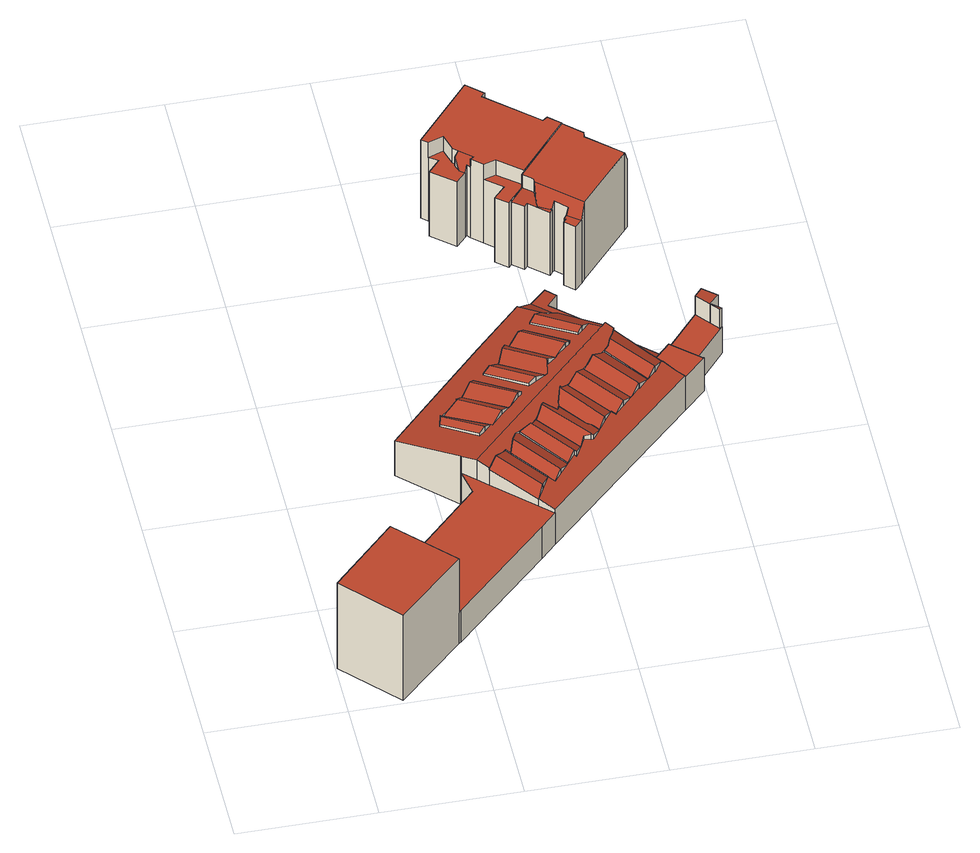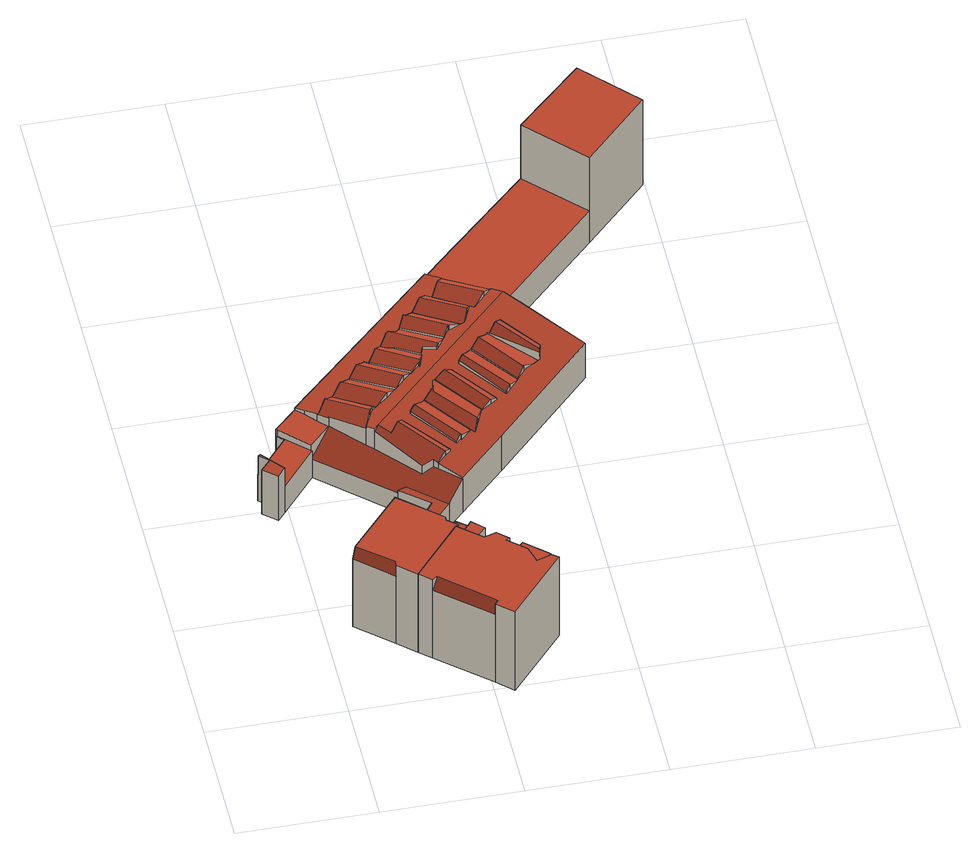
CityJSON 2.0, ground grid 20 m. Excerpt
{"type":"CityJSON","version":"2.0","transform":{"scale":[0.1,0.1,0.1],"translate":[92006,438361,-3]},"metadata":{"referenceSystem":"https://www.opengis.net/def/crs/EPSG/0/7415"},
"CityObjects":{
"building1":{"type":"Building","attributes":{"b3_bag_bag_overlap":0,"b3_dak_type":"slanted","b3_extrusie":"standard","b3_h_dak_50p":5.87,"b3_h_dak_70p":6.89,"b3_h_dak_max":13.91,"b3_h_dak_min":2.15,"b3_h_maaiveld":-2.14,"b3_h_nok":7.46,"b3_is_glas_dak":false,"b3_kas_warenhuis":false,"b3_mutatie_ahn3_ahn4":false,"b3_mutatie_ahn4_ahn5":false,"b3_n_nok":1,"b3_n_vlakken":49,"b3_rmse_lod12":3.12,"b3_rmse_lod13":1.81,"b3_rmse_lod22":0.258,"b3_t_run":790,"b3_val3dity_lod12":"[]","b3_val3dity_lod13":"[]","b3_val3dity_lod22":"[]","b3_volume_lod12":12393.03,"b3_volume_lod13":12933.12,"b3_volume_lod22":11451.48,"geconstateerd":false,"oorspronkelijkbouwjaar":1905,"status":"Pand in gebruik","b3_opp_grond":1377.98,"b3_opp_dak_plat":474.58,"b3_opp_dak_schuin":1046.94,"b3_opp_scheidingsmuur":627.17,"b3_opp_buitenmuur":1355.69,"b3_bouwlagen":4},"children":["building1-1"]},
"building1-1":{"type":"BuildingPart","parents":["building1"],"geometry":[{"type":"Solid","lod":"2.2","boundaries":[[[[0,1,2,3,4,5,6,7,8,9,10,11,12,13,14,15,16,17,18,19,20,21,22,23,24,25,26,27,28]],[[29,30,19,18,31]],[[32,23,22,33]],[[33,22,21,34,35]],[[31,18,17,36]],[[37,38,39,40]],[[41,6,5,42]],[[43,44,45,46]],[[47,48,49]],[[50,51,7,6,41]],[[52,4,3,44,43]],[[42,5,4,52]],[[53,54,55]],[[56,28,27,57]],[[58,24,23,32]],[[35,34,59,60]],[[34,21,20,61]],[[62,14,13,63]],[[64,11,10,65,66]],[[67,63,13,12,38,37]],[[38,12,11,64]],[[68,15,14,62]],[[61,20,19,30]],[[69,16,15,68]],[[70,69,30,29]],[[36,17,16,69,70]],[[71,72,73]],[[74,75,76,73]],[[77,78,79]],[[80,81,79]],[[82,83,81,80]],[[84,85,86]],[[87,88,89]],[[90,91,92]],[[91,90,93,78,77]],[[85,94,95,96]],[[44,3,2,97,98]],[[98,97,99,100]],[[101,0,28,56]],[[57,27,26,102]],[[103,104,105]],[[106,107,105]],[[108,109,110]],[[72,71,111,112]],[[60,59,113,107,106]],[[114,115,116]],[[117,118,119]],[[120,121,122,123]],[[123,122,124,125]],[[102,26,25,126]],[[127,128,129]],[[66,65,130,131]],[[132,133,134]],[[55,135,134]],[[136,137,138]],[[49,139,138]],[[140,126,25,24,58]],[[141,142,143,119]],[[144,145,141]],[[146,147,148]],[[149,150,151,152]],[[153,154,155,156]],[[152,151,154,153]],[[157,158,139,49]],[[159,100,99,122]],[[160,161,162]],[[83,82,162]],[[163,164,80]],[[118,117,147,146]],[[165,166,145,144]],[[167,168,169]],[[75,74,169]],[[109,108,170,171]],[[171,170,74]],[[172,173,174,175]],[[176,177,178]],[[179,180,178]],[[181,182,183]],[[182,181,184,185,186]],[[187,188,189]],[[119,143,189]],[[190,191,188,187]],[[97,2,1,192]],[[193,184,181]],[[194,195,177,176]],[[196,197,198,116]],[[199,200,201]],[[202,203,204]],[[205,206,204]],[[207,201,208]],[[191,190,208]],[[40,39,121,120,209]],[[175,174,128,127]],[[46,45,51,50]],[[210,8,7,51]],[[211,212,213,94,85,84]],[[125,124,213,212]],[[212,211,214]],[[166,165,214]],[[209,120,215]],[[137,136,216]],[[168,167,93,90]],[[217,218,219]],[[220,221,219]],[[54,53,221,220]],[[222,223,224,225]],[[226,227,135,55]],[[228,229,230,231,232]],[[201,207,203,202]],[[206,205,233]],[[142,141,233]],[[225,224,133,132]],[[232,231,150,149]],[[234,235,236]],[[237,238,236]],[[239,240,180,179]],[[241,242,240,239]],[[156,155,228]],[[96,95,243,244]],[[192,245,246]],[[245,192,1,0,101]],[[48,47,247,248]],[[249,250,251,252]],[[253,254,223,222]],[[255,256,257,63,67]],[[258,259,260]],[[256,255,260]],[[107,113,257,256]],[[261,262,263]],[[259,258,263]],[[112,111,264]],[[264,265,266,110]],[[116,198,262,261]],[[88,87,267]],[[110,266,267]],[[268,269,270,271]],[[272,273,271]],[[274,275,269,268]],[[164,163,276]],[[277,278,279]],[[200,199,279]],[[278,277,275,274]],[[231,230,218,217]],[[238,237,229,228]],[[252,251,254,253]],[[248,247,280,281]],[[65,10,9,282]],[[282,9,8,210]],[[283,284,285,286]],[[284,283,287]],[[161,160,288,287]],[[235,234,226]],[[289,290,291]],[[287,288,291]],[[292,293,290,289]],[[273,272,293,292]],[[294,295,296,297]],[[298,299,242,241]],[[297,296,299,298]],[[131,130,100,159]],[[244,243,300,301]],[[302,303,301]],[[303,302,173,172]],[[301,300,126,140]],[[250,249,304]],[[227,226,304]],[[281,280,305,306]],[[306,305,157]],[[158,157,307]],[[186,185,194]],[[295,294,308]],[[195,194,308]],[[309,310,202]],[[271,270,311]],[[310,309,311]],[[286,285,312,313]],[[73,76,314]],[[313,312,314]],[[315,265,264]],[[115,114,316]],[[104,103,317]],[[197,196,317]],[[36,70,29,31]],[[171,74,73,72,112,109]],[[118,165,144,141,119]],[[46,50,41,42,52,43]],[[148,215,120,123,125,212,214,165,118,146]],[[203,207,208,190,205,204]],[[142,233,205,190,187,189,143]],[[149,156,228,232]],[[156,149,152,153]],[[102,246,245,101,56,57]],[[257,113,59,34,61,30,69,68,62,63]],[[164,289,291,288,160,162,82,80]],[[259,103,105,107,256,260]],[[264,110,109,112]],[[88,114,116,261,89]],[[278,274,276,163,80,79,78,93,167,169,74,170,108,110,267,87,89,261,263,258,260,255,67,37,40,209,215,148,147,117,119,189,188,191,208,201,200,279]],[[229,237,236,235,220,219,218,230]],[[252,253,222,225,132]],[[100,130,65,282,210,51,45,44,98]],[[235,226,55,54,220]],[[301,303,127,129,318,86,85,96,244]],[[297,298,241,239,294]],[[131,159,122,121,39,38,64,66]],[[60,86,318,129,128,174,173,302,301,140,58,32,33,35],[226,234,236,238,228,155,154,151,150,231,217,219,221,53,55,134,133,224,223,254,251,250,304],[299,296,295,308,194,185,184,193,307,157,305,280,247,47,49,138,137,216,176,178,180,240,242]],[[303,172,175,127]],[[126,300,243,95,94,213,124,122,99,97,192,246,102]],[[289,164,276,274,268,271,273,292]],[[227,304,249,252,132,134,135]],[[281,306,48,248]],[[306,157,49,48]],[[158,307,193,181,183,136,138,139]],[[186,194,176,216,136,183,182]],[[195,308,294,239,179,178,177]],[[104,317,196,116,115,316,315,264,111,71,73,314,312,285,284,287,291,290,293,272,271,311,309,202,204,206,233,141,145,166,214,211,84,86,60,106,105]],[[202,310,199,201]],[[310,311,270,269,275,277,279,199]],[[286,313,92,91,77,79,81,83,162,161,287,283]],[[313,314,76,75,169,168,90,92]],[[315,316,114,88,267,266,265]],[[197,317,103,259,263,262,198]]]],"semantics":{"surfaces":[{"type":"GroundSurface"},{"type":"WallSurface","on_footprint_edge":true},{"type":"WallSurface","on_footprint_edge":false},{"type":"RoofSurface","b3_h_dak_70p":13.88,"b3_h_dak_50p":13.85,"b3_h_dak_min":13.77,"b3_hellingshoek":0.637,"b3_h_dak_max":13.94,"b3_azimut":57.2},{"type":"RoofSurface","b3_h_dak_min":5.35,"b3_hellingshoek":29.64,"b3_h_dak_70p":6.77,"b3_azimut":67.14,"b3_h_dak_max":7.82,"b3_h_dak_50p":6.46},{"type":"RoofSurface","b3_hellingshoek":32.21,"b3_h_dak_50p":6.63,"b3_h_dak_min":5.52,"b3_h_dak_70p":6.96,"b3_azimut":202.23,"b3_h_dak_max":7.89},{"type":"RoofSurface","b3_h_dak_min":6.21,"b3_h_dak_50p":6.26,"b3_azimut":27.17,"b3_h_dak_max":6.33,"b3_hellingshoek":2.17,"b3_h_dak_70p":6.29},{"type":"RoofSurface","b3_h_dak_70p":6.79,"b3_h_dak_min":5.19,"b3_hellingshoek":28.41,"b3_h_dak_max":7.89,"b3_h_dak_50p":6.49,"b3_azimut":67.96},{"type":"RoofSurface","b3_h_dak_70p":6.87,"b3_hellingshoek":32.15,"b3_h_dak_min":5.31,"b3_h_dak_50p":6.52,"b3_azimut":202.09,"b3_h_dak_max":7.97},{"type":"RoofSurface","b3_h_dak_70p":6.76,"b3_h_dak_50p":6.45,"b3_h_dak_max":7.8,"b3_h_dak_min":5.28,"b3_azimut":68.08,"b3_hellingshoek":28.84},{"type":"RoofSurface","b3_h_dak_50p":6.72,"b3_azimut":21.39,"b3_h_dak_max":7.87,"b3_h_dak_70p":6.96,"b3_hellingshoek":32.5,"b3_h_dak_min":5.94},{"type":"RoofSurface","b3_azimut":248.21,"b3_h_dak_50p":6.86,"b3_h_dak_max":7.87,"b3_h_dak_min":6.02,"b3_hellingshoek":29.64,"b3_h_dak_70p":7.18},{"type":"RoofSurface","b3_h_dak_min":1.91,"b3_h_dak_70p":2.11,"b3_h_dak_max":2.19,"b3_h_dak_50p":2.08,"b3_azimut":50.07,"b3_hellingshoek":4.51},{"type":"RoofSurface","b3_hellingshoek":0.0989,"b3_h_dak_50p":3.79,"b3_h_dak_max":13.79,"b3_h_dak_min":3.77,"b3_azimut":124.15,"b3_h_dak_70p":3.79},{"type":"RoofSurface","b3_h_dak_max":7.97,"b3_h_dak_50p":6.54,"b3_azimut":202,"b3_h_dak_min":5.45,"b3_hellingshoek":31.86,"b3_h_dak_70p":6.94},{"type":"RoofSurface","b3_azimut":201.42,"b3_h_dak_50p":6.58,"b3_hellingshoek":32.54,"b3_h_dak_min":5.27,"b3_h_dak_max":8.01,"b3_h_dak_70p":7},{"type":"RoofSurface","b3_h_dak_max":7.82,"b3_h_dak_50p":6.71,"b3_azimut":201.67,"b3_h_dak_70p":7.01,"b3_hellingshoek":31.95,"b3_h_dak_min":5.43},{"type":"RoofSurface","b3_azimut":201.43,"b3_hellingshoek":32.12,"b3_h_dak_70p":6.96,"b3_h_dak_50p":6.61,"b3_h_dak_min":5.31,"b3_h_dak_max":7.9},{"type":"RoofSurface","b3_h_dak_min":4.43,"b3_hellingshoek":13.41,"b3_h_dak_70p":5.09,"b3_h_dak_max":6.46,"b3_h_dak_50p":4.85,"b3_azimut":135.15},{"type":"RoofSurface","b3_azimut":248.37,"b3_hellingshoek":29.34,"b3_h_dak_50p":6.36,"b3_h_dak_max":7.93,"b3_h_dak_min":5.09,"b3_h_dak_70p":6.73},{"type":"RoofSurface","b3_h_dak_max":7.99,"b3_h_dak_min":5.51,"b3_hellingshoek":32.77,"b3_h_dak_50p":6.58,"b3_h_dak_70p":6.93,"b3_azimut":22.13},{"type":"RoofSurface","b3_h_dak_min":2.79,"b3_h_dak_70p":2.89,"b3_azimut":60.18,"b3_hellingshoek":0.963,"b3_h_dak_50p":2.87,"b3_h_dak_max":6.33},{"type":"RoofSurface","b3_h_dak_max":7.93,"b3_h_dak_70p":6.72,"b3_hellingshoek":32.97,"b3_h_dak_min":5.28,"b3_azimut":22.44,"b3_h_dak_50p":6.41},{"type":"RoofSurface","b3_h_dak_70p":6.7,"b3_h_dak_max":7.93,"b3_azimut":21.58,"b3_h_dak_50p":6.23,"b3_hellingshoek":31.75,"b3_h_dak_min":4.74},{"type":"RoofSurface","b3_azimut":21.93,"b3_hellingshoek":32.12,"b3_h_dak_50p":6.75,"b3_h_dak_max":7.84,"b3_h_dak_min":5.65,"b3_h_dak_70p":7.05},{"type":"RoofSurface","b3_h_dak_50p":4,"b3_h_dak_min":3.88,"b3_azimut":298.51,"b3_h_dak_70p":4.05,"b3_h_dak_max":5.34,"b3_hellingshoek":2.12},{"type":"RoofSurface","b3_h_dak_max":8.03,"b3_h_dak_min":4.34,"b3_h_dak_50p":6.21,"b3_azimut":314.84,"b3_hellingshoek":13.15,"b3_h_dak_70p":6.86},{"type":"RoofSurface","b3_h_dak_min":5.84,"b3_h_dak_max":7.93,"b3_h_dak_70p":7.21,"b3_h_dak_50p":6.91,"b3_azimut":248.56,"b3_hellingshoek":28.48},{"type":"RoofSurface","b3_h_dak_50p":2.64,"b3_hellingshoek":30.45,"b3_h_dak_min":1.18,"b3_azimut":43.41,"b3_h_dak_max":7.47,"b3_h_dak_70p":3.1},{"type":"RoofSurface","b3_h_dak_50p":6.56,"b3_h_dak_min":5.38,"b3_h_dak_max":7.97,"b3_azimut":68.47,"b3_hellingshoek":28.84,"b3_h_dak_70p":6.92},{"type":"RoofSurface","b3_h_dak_70p":6.89,"b3_h_dak_50p":6.53,"b3_h_dak_max":7.99,"b3_azimut":248.1,"b3_hellingshoek":29.38,"b3_h_dak_min":5.33},{"type":"RoofSurface","b3_h_dak_50p":6.84,"b3_h_dak_min":5.77,"b3_h_dak_max":8.03,"b3_azimut":249.3,"b3_hellingshoek":28.3,"b3_h_dak_70p":7.22},{"type":"RoofSurface","b3_h_dak_50p":6.53,"b3_h_dak_min":5.49,"b3_h_dak_max":8.03,"b3_azimut":22.1,"b3_hellingshoek":32.63,"b3_h_dak_70p":6.94},{"type":"RoofSurface","b3_h_dak_max":7.72,"b3_hellingshoek":25.19,"b3_h_dak_70p":6.99,"b3_azimut":253.22,"b3_h_dak_50p":6.66,"b3_h_dak_min":5.51},{"type":"RoofSurface","b3_h_dak_max":7.72,"b3_h_dak_min":5.07,"b3_h_dak_70p":6.76,"b3_h_dak_50p":6.41,"b3_azimut":21.96,"b3_hellingshoek":32.35},{"type":"RoofSurface","b3_azimut":250.83,"b3_h_dak_min":5.43,"b3_h_dak_70p":6.88,"b3_hellingshoek":27.02,"b3_h_dak_50p":6.56,"b3_h_dak_max":7.84},{"type":"RoofSurface","b3_hellingshoek":13.41,"b3_h_dak_70p":7.45,"b3_h_dak_50p":7.29,"b3_h_dak_min":6.77,"b3_azimut":135.15,"b3_h_dak_max":7.97},{"type":"RoofSurface","b3_hellingshoek":29.33,"b3_h_dak_max":7.89,"b3_h_dak_50p":6.52,"b3_azimut":67.51,"b3_h_dak_min":5.3,"b3_h_dak_70p":6.85},{"type":"RoofSurface","b3_hellingshoek":31.77,"b3_h_dak_70p":6.91,"b3_azimut":201.61,"b3_h_dak_50p":6.57,"b3_h_dak_min":5.27,"b3_h_dak_max":7.89},{"type":"RoofSurface","b3_h_dak_50p":6.38,"b3_h_dak_min":5.24,"b3_h_dak_70p":6.72,"b3_h_dak_max":8.08,"b3_hellingshoek":28.18,"b3_azimut":68.05},{"type":"RoofSurface","b3_h_dak_max":8.08,"b3_hellingshoek":32.07,"b3_h_dak_min":5.4,"b3_h_dak_70p":6.97,"b3_h_dak_50p":6.62,"b3_azimut":201.9},{"type":"RoofSurface","b3_azimut":68.65,"b3_h_dak_max":7.9,"b3_h_dak_70p":6.79,"b3_hellingshoek":28.81,"b3_h_dak_min":5.15,"b3_h_dak_50p":6.44},{"type":"RoofSurface","b3_h_dak_50p":6.47,"b3_azimut":71.47,"b3_hellingshoek":26.62,"b3_h_dak_min":5.43,"b3_h_dak_max":8.01,"b3_h_dak_70p":6.79}],"values":[[0,1,1,1,1,2,1,2,2,1,1,1,2,1,1,2,1,1,1,1,1,1,1,1,2,1,2,2,2,2,2,2,2,2,2,2,1,2,1,1,2,2,2,2,2,2,2,2,2,1,2,2,2,2,2,2,1,2,2,2,2,2,2,2,2,2,2,2,2,2,2,2,2,2,2,2,2,2,2,2,2,2,1,2,2,2,2,2,2,2,2,2,2,2,1,2,2,2,2,2,2,2,2,2,2,2,2,2,2,2,2,2,2,2,2,2,2,2,2,2,1,2,2,2,2,2,2,2,2,2,2,2,2,2,2,2,2,2,2,2,2,2,2,2,2,2,1,1,2,2,2,2,2,2,2,2,2,2,2,2,2,2,2,2,2,2,2,2,2,2,2,2,2,2,2,2,2,2,2,2,2,2,3,4,5,6,7,8,9,10,11,12,13,14,15,16,17,18,19,20,21,22,23,24,25,26,27,28,29,30,31,32,33,34,35,36,37,38,39,40,41,42]]}}]},
"building2":{"type":"Building","attributes":{"b3_bag_bag_overlap":0,"b3_dak_type":"slanted","b3_extrusie":"standard","b3_h_dak_50p":12.59,"b3_h_dak_70p":12.61,"b3_h_dak_max":12.74,"b3_h_dak_min":9.88,"b3_h_maaiveld":-2.08,"b3_h_nok":12.38,"b3_is_glas_dak":false,"b3_kas_warenhuis":false,"b3_mutatie_ahn3_ahn4":false,"b3_mutatie_ahn4_ahn5":false,"b3_n_nok":2,"b3_n_vlakken":7,"b3_rmse_lod12":0.959,"b3_rmse_lod13":0.959,"b3_rmse_lod22":0.152,"b3_t_run":83,"b3_val3dity_lod12":"[]","b3_val3dity_lod13":"[]","b3_val3dity_lod22":"[]","b3_volume_lod12":2905.58,"b3_volume_lod13":2905.58,"b3_volume_lod22":2820.52,"geconstateerd":false,"oorspronkelijkbouwjaar":1904,"status":"Pand in gebruik","b3_opp_grond":197.81,"b3_opp_dak_plat":180.75,"b3_opp_dak_schuin":25.84,"b3_opp_scheidingsmuur":368.58,"b3_opp_buitenmuur":528.91,"b3_bouwlagen":4},"children":["building2-1"]},
"building2-1":{"type":"BuildingPart","parents":["building2"],"geometry":[{"type":"Solid","lod":"2.2","boundaries":[[[[319,320,321,322,323,324,325,326,327,328,329,330,331,332,333,334,335,336]],[[337,330,329,338,339]],[[340,341,342,343]],[[344,331,330,337]],[[345,328,327,346]],[[338,329,328,345]],[[346,327,326,347]],[[348,324,323,349]],[[349,350,351]],[[352,319,336,353]],[[353,336,335,342]],[[354,355,341,340]],[[356,321,320,357]],[[355,322,321,356]],[[357,320,319,352]],[[358,359,360,361]],[[361,360,362]],[[363,364,365,366]],[[339,338,364,363]],[[347,326,325,367]],[[367,325,324,348]],[[368,369,370]],[[369,333,332,371]],[[366,365,359,358]],[[372,334,333,369,368]],[[350,349,323,322,355,354]],[[373,371,332,331,344]],[[371,373,374]],[[343,342,335,334,372]],[[357,352,353,342,341,355,356]],[[367,348,349,351,358,361,362]],[[359,365,364,338,345,346,347,367,362,360]],[[374,370,369,371]],[[343,372,368,370,374,373,344,337,339,363,366,358,351,350,354,340]]]],"semantics":{"surfaces":[{"type":"GroundSurface"},{"type":"WallSurface","on_footprint_edge":true},{"type":"WallSurface","on_footprint_edge":false},{"type":"RoofSurface","b3_h_dak_50p":9.91,"b3_h_dak_max":12.59,"b3_azimut":331.24,"b3_hellingshoek":1.15,"b3_h_dak_70p":9.93,"b3_h_dak_min":9.85},{"type":"RoofSurface","b3_h_dak_max":13.25,"b3_h_dak_70p":12.4,"b3_azimut":221.48,"b3_hellingshoek":68.81,"b3_h_dak_min":10.35,"b3_h_dak_50p":12.17},{"type":"RoofSurface","b3_hellingshoek":1.6,"b3_h_dak_max":12.57,"b3_h_dak_min":9.84,"b3_h_dak_70p":9.98,"b3_h_dak_50p":9.94,"b3_azimut":328.58},{"type":"RoofSurface","b3_h_dak_min":9.79,"b3_azimut":41.16,"b3_hellingshoek":68.69,"b3_h_dak_70p":12.61,"b3_h_dak_max":12.63,"b3_h_dak_50p":11.12},{"type":"RoofSurface","b3_azimut":250.7,"b3_h_dak_50p":12.6,"b3_h_dak_70p":12.61,"b3_h_dak_max":13.25,"b3_hellingshoek":0.283,"b3_h_dak_min":12.55}],"values":[[0,1,2,1,1,1,1,1,2,1,1,2,1,1,1,2,2,2,2,1,1,2,1,2,1,1,1,2,1,3,4,5,6,7]]}}]},
"building3":{"type":"Building","attributes":{"b3_bag_bag_overlap":0,"b3_dak_type":"slanted","b3_extrusie":"standard","b3_h_dak_50p":12.42,"b3_h_dak_70p":12.44,"b3_h_dak_max":12.66,"b3_h_dak_min":9.68,"b3_h_maaiveld":-2.07,"b3_h_nok":10.85,"b3_is_glas_dak":false,"b3_kas_warenhuis":false,"b3_mutatie_ahn3_ahn4":false,"b3_mutatie_ahn4_ahn5":false,"b3_n_nok":3,"b3_n_vlakken":6,"b3_rmse_lod12":0.875,"b3_rmse_lod13":0.875,"b3_rmse_lod22":0.128,"b3_t_run":53,"b3_val3dity_lod12":"[]","b3_val3dity_lod13":"[]","b3_val3dity_lod22":"[]","b3_volume_lod12":1942.79,"b3_volume_lod13":1942.79,"b3_volume_lod22":1897.43,"geconstateerd":false,"oorspronkelijkbouwjaar":1905,"status":"Pand in gebruik","b3_opp_grond":133.92,"b3_opp_dak_plat":113.72,"b3_opp_dak_schuin":45.39,"b3_opp_scheidingsmuur":391.17,"b3_opp_buitenmuur":307.95,"b3_bouwlagen":4},"children":["building3-1"]},
"building3-1":{"type":"BuildingPart","parents":["building3"],"geometry":[{"type":"Solid","lod":"2.2","boundaries":[[[[375,376,377,378,336,379,334,380,381,382,383,384,385,386,387,388,389,390,391]],[[392,336,378,393]],[[393,378,377,394]],[[395,396,397]],[[398,399,397]],[[400,334,379,401,402]],[[403,404,405,406]],[[406,405,375,391,407]],[[394,377,376,408]],[[409,390,389,410]],[[411,412,380,334,400]],[[413,381,380,412]],[[414,388,387,415]],[[415,387,386,416]],[[417,385,384,418]],[[416,386,385,417]],[[419,382,381,413]],[[401,379,336,392]],[[402,401,420,421]],[[412,411,422]],[[421,420,396,395]],[[399,398,423]],[[404,403,423]],[[408,376,375,405]],[[410,389,388,414]],[[407,391,390,409]],[[424,383,382,419]],[[418,384,383,424]],[[412,422,419,413]],[[408,405,404,423,398,397,396,420,401,392,393,394]],[[410,414,415,416,417,418]],[[424,395,397,399,423,403,406,407,409,410,418]],[[395,424,419,422,411,400,402,421]]]],"semantics":{"surfaces":[{"type":"GroundSurface"},{"type":"WallSurface","on_footprint_edge":true},{"type":"WallSurface","on_footprint_edge":false},{"type":"RoofSurface","b3_h_dak_max":12.45,"b3_h_dak_70p":11.42,"b3_h_dak_min":9.64,"b3_azimut":40.88,"b3_hellingshoek":69.83,"b3_h_dak_50p":10.95},{"type":"RoofSurface","b3_h_dak_min":9.59,"b3_h_dak_70p":9.87,"b3_h_dak_max":12.42,"b3_h_dak_50p":9.8,"b3_azimut":193.66,"b3_hellingshoek":5.58},{"type":"RoofSurface","b3_h_dak_max":10,"b3_azimut":247.2,"b3_hellingshoek":0.781,"b3_h_dak_min":9.71,"b3_h_dak_50p":9.72,"b3_h_dak_70p":9.72},{"type":"RoofSurface","b3_h_dak_50p":11.6,"b3_h_dak_max":13.28,"b3_h_dak_min":9.79,"b3_hellingshoek":68.66,"b3_h_dak_70p":12.18,"b3_azimut":220.98},{"type":"RoofSurface","b3_h_dak_min":12.4,"b3_h_dak_70p":12.44,"b3_h_dak_50p":12.43,"b3_hellingshoek":0.257,"b3_h_dak_max":13.28,"b3_azimut":186.34}],"values":[[0,1,1,2,2,1,2,1,1,1,1,1,1,1,1,1,1,1,2,2,2,2,2,1,1,1,1,1,3,4,5,6,7]]}}]}
},
"vertices":[
[416,671,9],[456,636,9],[555,547,9],[605,606,9],[616,619,9],[636,602,9],[622,587,9],[635,576,9],[636,575,9],[587,518,9],[596,509,9],[597,508,9],[564,476,9],[339,259,9],[316,236,9],[176,101,9],[173,98,9],[76,6,9],[2,85,9],[95,179,9],[239,323,9],[231,361,9],[230,362,9],[155,434,9],[302,586,9],[370,655,9],[394,678,9],[418,703,9],[432,690,9],[95,179,168],[95,179,68],[2,85,169],[155,434,74],[230,362,99],[231,361,68],[231,361,99],[76,6,169],[564,476,74],[564,476,71],[553,486,70],[553,486,77],[622,587,93],[636,602,92],[605,606,93],[605,606,58],[632,573,58],[632,573,93],[306,532,83],[306,532,92],[319,541,84],[635,576,93],[635,576,58],[616,619,92],[249,478,83],[249,478,92],[259,490,82],[432,690,49],[418,703,49],[302,586,74],[249,344,68],[249,344,105],[239,323,68],[316,236,68],[339,259,68],[597,508,71],[596,509,59],[596,509,71],[339,259,75],[176,101,68],[173,98,68],[173,98,168],[336,396,99],[336,396,107],[344,409,100],[396,362,83],[396,362,80],[344,409,96],[416,374,90],[416,374,82],[427,389,82],[428,391,82],[428,391,81],[423,396,84],[423,396,83],[473,569,105],[473,569,100],[467,562,105],[359,318,82],[359,318,91],[349,306,81],[413,374,91],[413,374,92],[413,375,92],[413,374,82],[473,569,67],[420,626,64],[420,626,79],[555,547,43],[555,547,59],[556,546,43],[556,546,59],[416,671,51],[394,678,52],[275,343,109],[275,343,100],[265,332,100],[263,330,100],[263,330,98],[384,349,83],[384,349,92],[373,336,82],[334,396,99],[334,396,108],[263,330,68],[304,370,109],[304,370,100],[298,355,98],[524,485,82],[524,485,92],[512,473,82],[538,502,82],[538,502,69],[525,515,69],[525,515,85],[525,514,69],[525,514,86],[370,655,72],[441,565,109],[441,565,100],[452,576,100],[595,509,59],[595,509,71],[274,508,91],[274,508,82],[262,494,82],[259,490,80],[330,563,91],[330,563,82],[321,542,84],[319,541,83],[370,655,74],[462,522,99],[462,522,96],[512,473,81],[468,526,103],[468,526,98],[524,484,92],[524,484,82],[535,500,83],[221,450,92],[221,450,82],[218,439,84],[218,439,88],[264,395,103],[264,395,99],[272,402,99],[272,402,108],[374,489,102],[374,489,101],[556,546,69],[411,402,85],[411,402,87],[418,399,85],[438,404,83],[438,404,92],[472,534,108],[472,534,99],[403,375,84],[403,375,90],[398,366,83],[387,346,82],[387,346,91],[378,609,86],[378,609,83],[434,558,100],[434,558,104],[342,573,82],[342,573,81],[344,576,82],[358,590,91],[358,590,82],[381,513,107],[381,513,108],[381,515,107],[381,513,99],[383,512,99],[383,512,109],[497,457,92],[497,457,82],[510,471,82],[496,458,92],[496,458,82],[456,636,45],[377,490,102],[395,522,99],[395,522,98],[292,361,100],[292,361,98],[298,355,96],[469,429,92],[469,429,82],[482,443,82],[427,492,100],[427,492,96],[432,496,100],[443,507,109],[443,507,99],[482,443,80],[484,445,82],[538,502,83],[636,575,58],[483,559,102],[483,559,98],[483,559,67],[480,551,101],[536,501,83],[337,578,81],[223,459,81],[223,459,75],[234,467,82],[250,477,92],[250,477,83],[281,515,85],[281,515,82],[280,515,82],[280,515,86],[313,439,100],[313,439,97],[283,413,99],[283,413,96],[222,454,73],[222,454,82],[222,454,89],[458,518,99],[301,428,100],[301,428,109],[288,415,99],[285,412,97],[285,412,99],[359,589,92],[359,589,83],[366,596,86],[366,596,83],[404,623,72],[404,623,85],[456,636,50],[444,633,51],[296,525,83],[296,525,86],[320,446,102],[320,446,100],[329,456,100],[329,456,109],[335,462,104],[335,462,99],[320,277,81],[320,277,80],[320,277,68],[329,293,82],[329,293,91],[321,279,81],[341,314,84],[341,314,82],[339,310,84],[317,390,101],[317,390,98],[373,336,80],[370,332,82],[449,420,84],[449,420,82],[399,466,97],[399,466,100],[390,457,100],[390,457,106],[450,420,84],[450,420,82],[449,419,84],[456,415,81],[456,415,82],[457,417,82],[348,476,99],[348,476,103],[587,518,59],[377,422,100],[377,422,96],[359,432,101],[359,432,107],[380,431,97],[380,431,94],[386,454,109],[386,454,100],[381,437,98],[388,459,107],[388,459,101],[412,538,109],[412,538,100],[417,542,100],[417,542,106],[419,545,104],[419,545,100],[398,628,72],[398,628,82],[386,617,83],[386,617,92],[316,442,100],[359,481,100],[359,481,110],[376,490,102],[398,525,100],[415,480,100],[415,480,109],[403,469,100],[356,428,101],[356,428,109],[348,415,100],[312,388,101],[311,387,101],[288,357,100],[464,565,104],
[389,796,9],[372,811,9],[389,829,9],[365,850,9],[350,864,9],[346,868,9],[343,865,9],[329,850,9],[296,878,9],[313,897,9],[301,907,9],[292,914,9],[372,1006,9],[395,985,9],[468,922,9],[485,907,9],[416,827,9],[393,801,9],[292,914,156],[301,907,128],[301,907,156],[383,855,156],[383,855,128],[416,827,129],[416,827,156],[372,1006,156],[313,897,129],[296,878,129],[329,850,130],[346,868,142],[350,864,141],[350,864,156],[355,867,156],[389,796,130],[393,801,130],[365,850,156],[365,850,128],[389,829,129],[372,811,129],[337,883,156],[337,883,130],[332,882,130],[332,882,146],[336,871,130],[323,914,156],[323,914,129],[330,889,129],[330,889,156],[343,865,130],[468,922,156],[468,922,136],[461,917,156],[395,985,136],[485,907,156],[395,985,156],[390,979,156],
[444,775,9],[440,770,9],[413,793,9],[409,788,9],[412,822,9],[510,884,9],[561,840,9],[556,835,9],[484,753,9],[478,746,9],[468,735,9],[454,748,9],[458,753,9],[456,755,9],[460,760,9],[463,763,9],[447,778,9],[393,801,127],[409,788,127],[413,793,127],[426,805,154],[426,805,129],[425,791,127],[425,785,127],[425,785,115],[485,907,155],[412,822,130],[412,822,154],[442,776,127],[442,776,126],[444,775,126],[444,775,127],[447,778,139],[440,770,126],[463,763,138],[460,760,127],[510,884,155],[510,884,135],[561,840,136],[456,755,127],[458,753,127],[454,748,127],[468,735,127],[478,746,127],[556,835,154],[426,811,129],[426,811,154],[509,876,155],[441,777,126],[484,753,154]
]}
